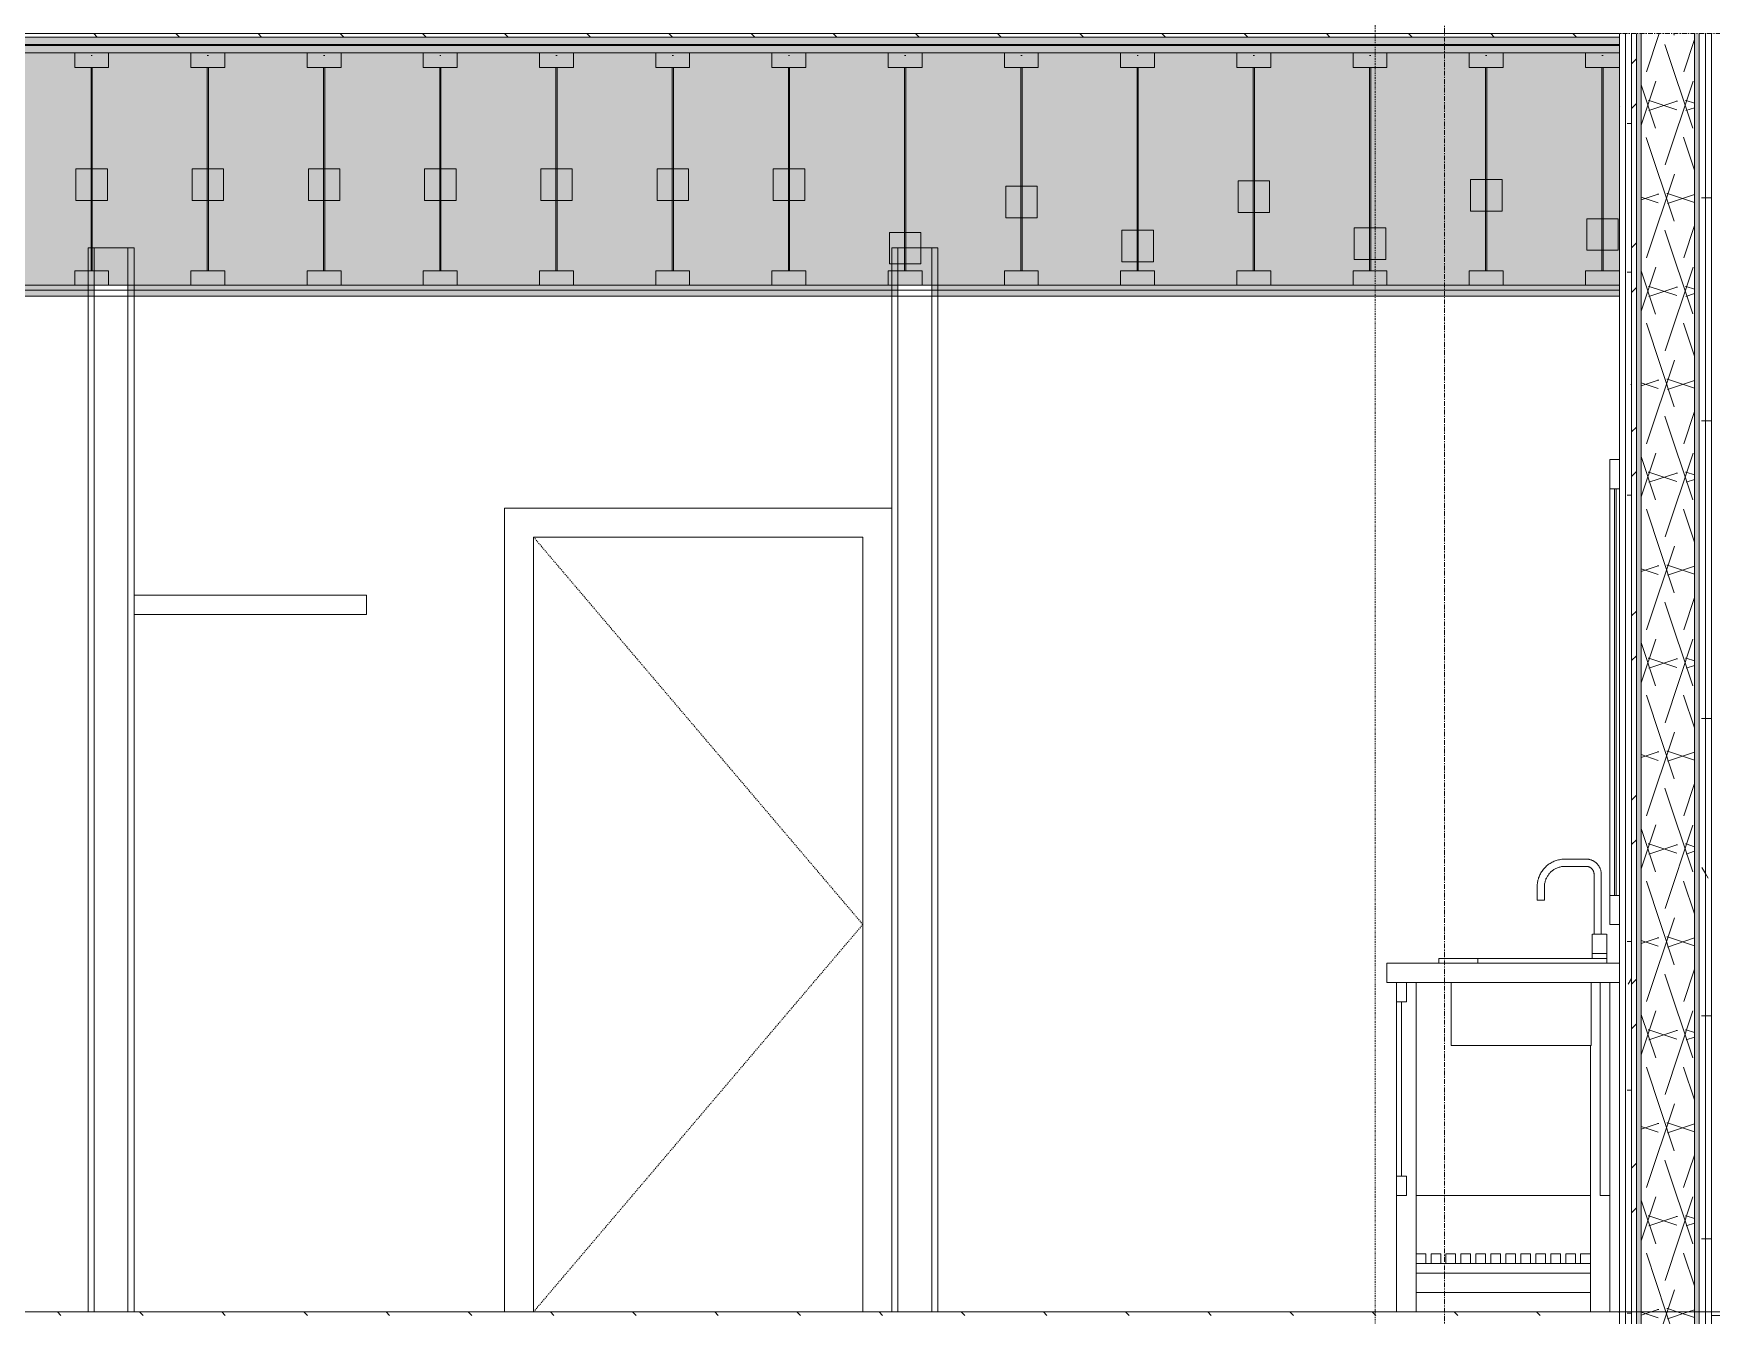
# Model space of a CAD drawing. Header units: inches. Extents: x 9661 to 16490, y -393 to 647.
# Drawn here: x 13314.7 to 13487.9, y 135.6 to 268 of the extents above; entities that cross this region are included whole.
import ezdxf

# ---------------------------------------------------------------- set-up
doc = ezdxf.new("R2010")
doc.units = ezdxf.units.IN
doc.header["$MEASUREMENT"] = 0
for name, pattern in [('Dash 1_16_', [0.125, 0.0625, -0.0625]), ('Dash Dot 3_16_', [0.3125, 0.1875, -0.0625, 0, -0.0625]), ('Grid Line 1_2_', [0.875, 0.5, -0.125, 0.125, -0.125])]:
    doc.linetypes.add(name, pattern=pattern)
for name, color, linetype, lineweight in [('0-3', 55, 'Continuous', 9), ('0-4', 90, 'Continuous', 5), ('0-5', 213, 'Continuous', 70), ('A-ANNO-SYMB-1', 150, 'Dash Dot 3_16_', 9), ('A-DOOR-2', 253, 'Dash 1_16_', 9), ('A-DOOR-FRAM-1', 253, 'Continuous', 9), ('A-FLOR-2', 8, 'Continuous', 5), ('A-FLOR-3', 7, 'Continuous', 9), ('A-FLOR-5', 251, 'Continuous', 5), ('A-FLOR-9', 192, 'Continuous', 9), ('A-FLOR-LEVL-1', 51, 'Grid Line 1_2_', 9), ('A-FLOR-MCUT-1', 7, 'Continuous', 9), ('A-FLOR-MCUT-2', 51, 'Continuous', 9), ('A-FLOR-PATT-1', 45, 'Continuous', 9), ('A-WALL-2', 253, 'Continuous', 9), ('A-WALL-3', 53, 'Continuous', 13), ('A-WALL-6', 7, 'Continuous', 9), ('A-WALL-PATT-2', 45, 'Continuous', 9), ('I-WALL-3', 7, 'Continuous', 9), ('I-WALL-4', 8, 'Continuous', 5), ('P-SANR-FIXT-2', 9, 'Continuous', 9), ('Q-CASE-1', 9, 'Continuous', 9), ('Q-CASE-2', 253, 'Continuous', 9), ('S-BEAM-2', 7, 'Continuous', 9), ('S-BEAM-3', 55, 'Continuous', 9), ('S-GRID-1', 1, 'Grid Line 1_2_', 9)]:
    doc.layers.add(name, color=color, linetype=linetype, lineweight=lineweight)
pattern_1 = [(0, (3257.106, 59.024), (30.72, 7.68), [1.267, -21.773, 1.267, -21.773, -122.88]), (0, (3257.106, 59.024), (30.72, 7.68), [-46.08, 1.267, -44.813, 1.267, -21.773, -53.76]), (0, (3257.106, 59.024), (30.72, 7.68), [-115.2, 1.267, -14.093, 1.267, -37.133]), (120, (3268.626, 62.864), (-22.011075, 22.7643), [1.267, -21.773, 1.267, -21.773, -122.88]), (120, (3268.626, 62.864), (-22.011075, 22.7643), [-46.08, 1.267, -44.813, 1.267, -21.773, -53.76]), (120, (3268.626, 62.864), (-22.011075, 22.7643), [-115.2, 1.267, -14.093, 1.267, -37.133]), (240, (3272.466, 78.224), (-8.708925, -30.4443), [1.267, -21.773, 1.267, -21.773, -122.88]), (240, (3272.466, 78.224), (-8.708925, -30.4443), [-46.08, 1.267, -44.813, 1.267, -21.773, -53.76]), (240, (3272.466, 78.224), (-8.708925, -30.4443), [-115.2, 1.267, -14.093, 1.267, -37.133])]
pattern_2 = [(161.57, (3257.586, 59.504), (-3.8399538, -1.54e-05), [0, -27.322, 3.034, 0]), (18.43, (3256.626, 59.504), (-3.8399538, 1.54e-05), [0, -27.322, 3.034, 0]), (108.43, (3257.586, 59.504), (1.919622, -9.6005246), [9.106, -21.25]), (71.57, (3256.626, 59.504), (1.919622, 9.6005246), [9.106, -21.25])]
pattern_3 = [(45, (3257.106, 59.024), (-9.50352, 9.50352), []), (45, (3257.106, 73.424), (-9.50352, 9.50352), [])]
pattern_4 = [(135, (14217.158, 59.024), (-4.24264, -4.24264), [])]

# ---------------------------------------------------------------- blocks, each defined once
blk = doc.blocks.new('OD_CW_Closet - OD_CW_Closet-V141-BUILDING SECTION - NORTH_SOUTH - LOOKING WEST')
at = {"layer": 'Q-CASE-2'}
for p, q in [((2389, 210), (2365, 210)), ((2365, 210), (2365, 208)), ((2389, 208), (2389, 210)), ((2365, 208), (2389, 208))]:
    blk.add_line(p, q, dxfattribs=at)
blk = doc.blocks.new('SWING - SINGLE - FLUSH - SWING - FLUSH - 2-10 x 6-8 - PRIVACY-V142-BUILDING SECTION - NORTH_SOUTH - LOOKING WEST')
at = {"layer": 'A-DOOR-2'}
for p in [(2406.25, 216), (2406.25, 136)]:
    blk.add_line(p, (2440.25, 176), dxfattribs=at)
at = {"layer": 'A-DOOR-FRAM-1'}
for p, q in [((2403.25, 219), (2403.25, 136)), ((2443.25, 219), (2403.25, 219)), ((2406.25, 136), (2406.25, 216)), ((2406.25, 216), (2440.25, 216)), ((2440.25, 216), (2440.25, 136))]:
    blk.add_line(p, q, dxfattribs=at)
blk = doc.blocks.new('Bath Vanity - Bath Vanity 60_-V143-BUILDING SECTION - NORTH_SOUTH - LOOKING WEST')
at = {"layer": 'Q-CASE-1'}
for p, q in [((2497.37, 170), (2497.37, 142)), ((2515.37, 163.5), (2515.37, 142)), ((2495.37, 148), (2495.37, 136)), ((2515.37, 148), (2497.37, 148)), ((2517.37, 148), (2517.37, 136)), ((2497.37, 140), (2497.37, 141)), ((2497.37, 141), (2497.37, 136)), ((2498.37, 141), (2498.92, 141)), ((2499.92, 141), (2500.46, 141)), ((2501.46, 141), (2502.01, 141)), ((2503.01, 141), (2503.56, 141)), ((2504.56, 141), (2505.06, 141)), ((2506.1, 141), (2506.65, 141)), ((2507.65, 141), (2508.19, 141)), ((2509.19, 141), (2509.74, 141)), ((2510.74, 141), (2511.28, 141)), ((2512.28, 141), (2512.83, 141)), ((2513.83, 141), (2514.37, 141)), ((2515.37, 141), (2515.37, 140)), ((2515.37, 141), (2515.37, 136)), ((2497.37, 140), (2515.37, 140)), ((2497.37, 138), (2515.37, 138))]:
    blk.add_line(p, q, dxfattribs=at)
at = {"layer": 'Q-CASE-2'}
for p, q in [((2518.37, 172), (2494.37, 172)), ((2494.37, 172), (2494.37, 170)), ((2518.37, 170), (2518.37, 172)), ((2494.37, 170), (2518.37, 170)), ((2496.37, 170), (2495.37, 170)), ((2495.37, 170), (2495.37, 168)), ((2496.37, 168), (2496.37, 170)), ((2517.37, 170), (2516.37, 170)), ((2516.37, 170), (2516.37, 148)), ((2517.37, 148), (2517.37, 170)), ((2495.87, 168), (2495.37, 168)), ((2495.37, 168), (2495.37, 150)), ((2495.37, 168), (2496.37, 168)), ((2495.87, 150), (2495.87, 168)), ((2495.37, 150), (2495.87, 150)), ((2496.37, 150), (2495.37, 150)), ((2495.37, 150), (2495.37, 148)), ((2496.37, 148), (2496.37, 150)), ((2495.37, 148), (2496.37, 148)), ((2516.37, 148), (2517.37, 148)), ((2498.37, 142), (2497.37, 142)), ((2497.37, 142), (2497.37, 141)), ((2497.37, 141), (2498.37, 141)), ((2498.37, 141), (2498.37, 142)), ((2499.92, 142), (2498.92, 142)), ((2498.92, 142), (2498.92, 141)), ((2498.92, 141), (2499.92, 141)), ((2499.92, 141), (2499.92, 142)), ((2501.46, 142), (2500.46, 142)), ((2500.46, 142), (2500.46, 141)), ((2500.46, 141), (2501.46, 141)), ((2501.46, 141), (2501.46, 142)), ((2503.01, 142), (2502.01, 142)), ((2502.01, 142), (2502.01, 141)), ((2502.01, 141), (2503.01, 141)), ((2503.01, 141), (2503.01, 142)), ((2504.56, 142), (2503.56, 142)), ((2503.56, 142), (2503.56, 141)), ((2503.56, 141), (2504.56, 141)), ((2504.56, 141), (2504.56, 142)), ((2506.1, 142), (2505.1, 142)), ((2505.1, 142), (2505.1, 141)), ((2505.1, 141), (2506.1, 141)), ((2506.1, 141), (2506.1, 142)), ((2507.65, 142), (2506.65, 142)), ((2506.65, 142), (2506.65, 141)), ((2506.65, 141), (2507.65, 141)), ((2507.65, 141), (2507.65, 142)), ((2509.19, 142), (2508.19, 142)), ((2508.19, 142), (2508.19, 141)), ((2508.19, 141), (2509.19, 141)), ((2509.19, 141), (2509.19, 142)), ((2510.74, 142), (2509.74, 142)), ((2509.74, 142), (2509.74, 141)), ((2509.74, 141), (2510.74, 141)), ((2510.74, 141), (2510.74, 142)), ((2512.28, 142), (2511.28, 142)), ((2511.28, 142), (2511.28, 141)), ((2511.28, 141), (2512.28, 141)), ((2512.28, 141), (2512.28, 142)), ((2513.83, 142), (2512.83, 142)), ((2512.83, 142), (2512.83, 141)), ((2512.83, 141), (2513.83, 141)), ((2513.83, 141), (2513.83, 142)), ((2515.37, 142), (2514.37, 142)), ((2514.37, 142), (2514.37, 141)), ((2514.37, 141), (2515.37, 141)), ((2515.37, 141), (2515.37, 142))]:
    blk.add_line(p, q, dxfattribs=at)
blk = doc.blocks.new('BATHROOM MIRROR - BATHROOM MIRROR  60_-V144-BUILDING SECTION - NORTH_SOUTH - LOOKING WEST')
at = {"layer": 'Q-CASE-1'}
blk.add_line((2517.37, 179), (2517.37, 221), dxfattribs=at)
at = {"layer": 'Q-CASE-2'}
for p, q in [((2517.37, 224), (2517.37, 221)), ((2518.37, 224), (2517.37, 224)), ((2518.37, 221), (2518.37, 224)), ((2517.37, 221), (2518.37, 221)), ((2517.85, 221), (2517.85, 179)), ((2518.04, 221), (2517.85, 221)), ((2518.04, 179), (2518.04, 221)), ((2518.04, 221), (2518.04, 179)), ((2518.37, 221), (2518.04, 221)), ((2518.37, 179), (2518.37, 221)), ((2517.37, 179), (2517.37, 176)), ((2518.37, 179), (2517.37, 179)), ((2517.85, 179), (2518.04, 179)), ((2518.04, 179), (2518.37, 179)), ((2518.37, 176), (2518.37, 179)), ((2517.37, 176), (2518.37, 176))]:
    blk.add_line(p, q, dxfattribs=at)
blk = doc.blocks.new('CTR - 1st Phase - Unit Layouts_rvt-2-BUILDING SECTION - NORTH_SOUTH - LOOKING WEST')
at = {"layer": 'A-WALL-2'}
for p, q in [((2360.25, 245.87), (2360.25, 136)), ((2365, 245.87), (2360.25, 245.87)), ((2365, 136), (2365, 245.87)), ((2448, 245.87), (2443.25, 245.87)), ((2443.25, 245.87), (2443.25, 136)), ((2448, 136), (2448, 245.87)), ((2360.25, 136), (2365, 136)), ((2443.25, 136), (2448, 136))]:
    blk.add_line(p, q, dxfattribs=at)
at = {"layer": 'A-WALL-3'}
for p, q in [((2360.87, 245.87), (2360.87, 136)), ((2364.37, 245.87), (2364.37, 136)), ((2443.87, 245.87), (2443.87, 136)), ((2447.37, 245.87), (2447.37, 136))]:
    blk.add_line(p, q, dxfattribs=at)
at = {"layer": 'P-SANR-FIXT-2'}
for p, q in [((2514.94, 182.75), (2512.75, 182.75)), ((2512.75, 182), (2514.94, 182)), ((2515.75, 181.19), (2515.75, 175)), ((2516.5, 175), (2516.5, 181.19)), ((2509.87, 179.87), (2509.87, 178.5)), ((2510.62, 178.5), (2509.87, 178.5)), ((2510.62, 178.5), (2510.62, 179.87)), ((2515.56, 175), (2515.56, 172.99)), ((2515.56, 175), (2515.56, 172.99)), ((2515.58, 175), (2515.58, 175)), ((2515.58, 175), (2516.31, 175)), ((2516.31, 175), (2517.04, 175)), ((2517.04, 175), (2517.04, 175)), ((2517.06, 172.99), (2517.06, 175)), ((2517.06, 172.99), (2517.06, 175)), ((2499.74, 172.5), (2503.74, 172.5)), ((2499.74, 172), (2499.74, 172.5)), ((2503.74, 172.5), (2514.56, 172.5)), ((2503.74, 172), (2503.74, 172.5)), ((2514.56, 172.5), (2517.06, 172.5)), ((2515.56, 172.99), (2515.56, 172.5)), ((2515.56, 172.99), (2517.06, 172.99)), ((2517.06, 172.5), (2517.06, 172.99)), ((2517.06, 172), (2517.06, 172.5)), ((2500.99, 170), (2500.99, 163.5)), ((2515.44, 163.5), (2515.44, 170)), ((2503.74, 163.5), (2500.99, 163.5)), ((2512.69, 163.5), (2503.74, 163.5)), ((2512.69, 163.5), (2515.44, 163.5))]:
    blk.add_line(p, q, dxfattribs=at)
at = {"layer": 'P-SANR-FIXT-2', "flags": 128}
for points in [[(2512.75, 182.75), (2512.63, 182.75), (2512.52, 182.74), (2512.41, 182.73), (2512.29, 182.71), (2512.18, 182.69), (2512.07, 182.67), (2511.96, 182.64), (2511.85, 182.6), (2511.74, 182.57), (2511.63, 182.52), (2511.53, 182.48), (2511.42, 182.43), (2511.32, 182.37), (2511.22, 182.31), (2511.13, 182.25), (2511.03, 182.18), (2510.94, 182.11), (2510.85, 182.04), (2510.77, 181.96), (2510.69, 181.88), (2510.61, 181.79), (2510.53, 181.71), (2510.46, 181.62), (2510.39, 181.52), (2510.33, 181.43), (2510.27, 181.33), (2510.21, 181.23), (2510.16, 181.13), (2510.11, 181.02), (2510.07, 180.92), (2510.03, 180.81), (2510, 180.7), (2509.96, 180.59), (2509.94, 180.48), (2509.92, 180.36), (2509.9, 180.25), (2509.89, 180.14), (2509.88, 180.02), (2509.87, 179.91), (2509.87, 179.87)], [(2510.62, 179.87), (2510.63, 179.96), (2510.63, 180.04), (2510.64, 180.13), (2510.65, 180.21), (2510.67, 180.3), (2510.69, 180.38), (2510.71, 180.46), (2510.73, 180.54), (2510.76, 180.62), (2510.79, 180.7), (2510.83, 180.78), (2510.86, 180.86), (2510.91, 180.93), (2510.95, 181), (2511, 181.07), (2511.05, 181.14), (2511.1, 181.21), (2511.15, 181.28), (2511.21, 181.34), (2511.27, 181.4), (2511.33, 181.46), (2511.4, 181.51), (2511.46, 181.57), (2511.53, 181.62), (2511.6, 181.66), (2511.67, 181.71), (2511.75, 181.75), (2511.82, 181.79), (2511.9, 181.82), (2511.98, 181.86), (2512.06, 181.88), (2512.14, 181.91), (2512.22, 181.93), (2512.31, 181.95), (2512.39, 181.97), (2512.47, 181.98), (2512.56, 181.99), (2512.64, 182), (2512.73, 182), (2512.75, 182)], [(2516.5, 181.19), (2516.5, 181.25), (2516.49, 181.31), (2516.49, 181.37), (2516.48, 181.44), (2516.47, 181.5), (2516.46, 181.56), (2516.44, 181.62), (2516.42, 181.68), (2516.4, 181.74), (2516.38, 181.8), (2516.35, 181.85), (2516.32, 181.91), (2516.29, 181.96), (2516.26, 182.02), (2516.23, 182.07), (2516.19, 182.12), (2516.15, 182.17), (2516.11, 182.22), (2516.07, 182.26), (2516.03, 182.31), (2515.98, 182.35), (2515.93, 182.39), (2515.88, 182.43), (2515.83, 182.47), (2515.78, 182.5), (2515.73, 182.54), (2515.67, 182.57), (2515.62, 182.59), (2515.56, 182.62), (2515.5, 182.64), (2515.44, 182.67), (2515.39, 182.68), (2515.33, 182.7), (2515.26, 182.72), (2515.2, 182.73), (2515.14, 182.74), (2515.08, 182.74), (2515.02, 182.75), (2514.95, 182.75), (2514.94, 182.75)], [(2514.94, 182), (2514.97, 182), (2515, 182), (2515.03, 181.99), (2515.07, 181.99), (2515.1, 181.98), (2515.13, 181.98), (2515.16, 181.97), (2515.19, 181.96), (2515.22, 181.95), (2515.25, 181.94), (2515.28, 181.92), (2515.31, 181.91), (2515.34, 181.89), (2515.37, 181.88), (2515.4, 181.86), (2515.42, 181.84), (2515.45, 181.82), (2515.47, 181.8), (2515.5, 181.78), (2515.52, 181.75), (2515.54, 181.73), (2515.56, 181.71), (2515.58, 181.68), (2515.6, 181.65), (2515.62, 181.63), (2515.64, 181.6), (2515.65, 181.57), (2515.67, 181.54), (2515.68, 181.51), (2515.69, 181.48), (2515.71, 181.45), (2515.72, 181.42), (2515.72, 181.39), (2515.73, 181.36), (2515.74, 181.33), (2515.74, 181.29), (2515.75, 181.26), (2515.75, 181.23), (2515.75, 181.2), (2515.75, 181.19)]]:
    blk.add_lwpolyline(points, dxfattribs=at)
at = {"layer": '0-5'}
for name in ['BATHROOM MIRROR - BATHROOM MIRROR  60_-V144-BUILDING SECTION - NORTH_SOUTH - LOOKING WEST', 'SWING - SINGLE - FLUSH - SWING - FLUSH - 2-10 x 6-8 - PRIVACY-V142-BUILDING SECTION - NORTH_SOUTH - LOOKING WEST', 'OD_CW_Closet - OD_CW_Closet-V141-BUILDING SECTION - NORTH_SOUTH - LOOKING WEST', 'Bath Vanity - Bath Vanity 60_-V143-BUILDING SECTION - NORTH_SOUTH - LOOKING WEST']:
    blk.add_blockref(name, (0, 0), dxfattribs=at)
blk = doc.blocks.new('CTR - 1st Phase -Stairs _ Elevators_rvt-2-BUILDING SECTION - NORTH_SOUTH - LOOKING WEST')
at = {"layer": 'A-WALL-PATT-2'}
h = blk.add_hatch(dxfattribs=at)
h.set_pattern_fill('FP_41', color=256, style=0, pattern_type=2)
h.set_pattern_definition(pattern_1)
h.paths.add_polyline_path([(2519, 136), (2519, 268), (2518.37, 268), (2518.37, 136)], flags=0)
h = blk.add_hatch(dxfattribs=at)
h.set_pattern_fill('FP_41', color=256, style=0, pattern_type=2)
h.set_pattern_definition(pattern_1)
h.paths.add_polyline_path([(2519, 136), (2519.62, 136.01), (2519.62, 268), (2519, 268), (2519, 136)], flags=0)
h = blk.add_hatch(dxfattribs=at)
h.set_pattern_fill('FP_61', color=256, style=0, pattern_type=2)
h.set_pattern_definition(pattern_3)
h.paths.add_polyline_path([(2519.62, 136), (2520.12, 136.01), (2520.12, 268), (2519.62, 268), (2519.62, 136.01)], flags=0)
h = blk.add_hatch(dxfattribs=at)
h.set_pattern_fill('FP_37', color=256, style=0, pattern_type=2)
h.set_pattern_definition(pattern_2)
h.paths.add_polyline_path([(2520.62, 136), (2526.12, 136), (2526.12, 268), (2520.62, 268), (2520.62, 136.01)], flags=0)
h = blk.add_hatch(dxfattribs=at)
h.set_pattern_fill('FP_41', color=256, style=0, pattern_type=2)
h.set_pattern_definition(pattern_1)
h.paths.add_polyline_path([(2527.25, 136), (2527.25, 268), (2526.62, 268), (2526.62, 136)], flags=0)
h = blk.add_hatch(dxfattribs=at)
h.set_pattern_fill('FP_41', color=256, style=0, pattern_type=2)
h.set_pattern_definition(pattern_1)
h.paths.add_polyline_path([(2527.87, 136), (2527.87, 268), (2527.25, 268), (2527.25, 136)], flags=0)
h = blk.add_hatch(dxfattribs=at)
h.set_pattern_fill('FP_41', color=256, style=0, pattern_type=2)
h.set_pattern_definition(pattern_1)
h.paths.add_polyline_path([(2518.51, 0.37), (2519, 0.37), (2519, 136), (2518.37, 136), (2518.37, 0.37)], flags=0)
h = blk.add_hatch(dxfattribs=at)
h.set_pattern_fill('FP_41', color=256, style=0, pattern_type=2)
h.set_pattern_definition(pattern_1)
h.paths.add_polyline_path([(2519.62, 0.37), (2519.62, 136), (2519, 136), (2519, 0.37)], flags=0)
h = blk.add_hatch(dxfattribs=at)
h.set_pattern_fill('FP_61', color=256, style=0, pattern_type=2)
h.set_pattern_definition(pattern_3)
h.paths.add_polyline_path([(2520.12, 0.37), (2520.12, 136), (2519.62, 136), (2519.62, 0.37)], flags=0)
h = blk.add_hatch(dxfattribs=at)
h.set_pattern_fill('FP_37', color=256, style=0, pattern_type=2)
h.set_pattern_definition(pattern_2)
h.paths.add_polyline_path([(2520.62, -3), (2526.12, -3), (2526.12, 136), (2520.62, 136), (2520.62, -2.89)], flags=0)
h = blk.add_hatch(dxfattribs=at)
h.set_pattern_fill('FP_41', color=256, style=0, pattern_type=2)
h.set_pattern_definition(pattern_1)
h.paths.add_polyline_path([(2527.25, 0), (2527.25, 136), (2526.62, 136), (2526.62, 0)], flags=0)
h = blk.add_hatch(dxfattribs=at)
h.set_pattern_fill('FP_41', color=256, style=0, pattern_type=2)
h.set_pattern_definition(pattern_1)
h.paths.add_polyline_path([(2527.87, 0), (2527.87, 136), (2527.25, 136), (2527.25, 0)], flags=0)
at = {"layer": 'I-WALL-4'}
for points in [[(2520.62, 136), (2520.62, 268), (2520.12, 268), (2520.12, 136)], [(2526.62, 136), (2526.62, 268), (2526.12, 268), (2526.12, 136)], [(2520.62, 0.37), (2520.62, 136), (2520.12, 136), (2520.12, 0.37)], [(2526.62, 0), (2526.62, 136), (2526.12, 136), (2526.12, 0)]]:
    blk.add_hatch(color=256, dxfattribs=at).paths.add_polyline_path(points, flags=0)
at = {"layer": 'A-FLOR-3'}
for p, q in [((2632.75, 136), (2527.87, 136)), ((2527.87, 136), (2527.87, 128.5))]:
    blk.add_line(p, q, dxfattribs=at)
at = {"layer": 'A-FLOR-MCUT-1'}
blk.add_line((2632.75, 135.62), (2527.87, 135.62), dxfattribs=at)
at = {"layer": 'A-WALL-6'}
for p, q in [((2519, 136), (2519, 268)), ((2519.62, 136), (2519.62, 268)), ((2520.12, 136), (2520.12, 268)), ((2520.62, 136), (2520.62, 268)), ((2526.12, 136), (2526.12, 268)), ((2526.62, 136), (2526.62, 268)), ((2527.25, 136), (2527.25, 268)), ((2519, -3), (2519, 136)), ((2519.62, -3), (2519.62, 136)), ((2520.12, -3), (2520.12, 136)), ((2520.62, -3), (2520.62, 136)), ((2526.12, -3), (2526.12, 136)), ((2526.62, -3), (2526.62, 136)), ((2527.25, -3), (2527.25, 136))]:
    blk.add_line(p, q, dxfattribs=at)
at = {"layer": 'I-WALL-3'}
for p, q in [((2518.37, 268), (2518.37, 136)), ((2527.87, 136), (2527.87, 268)), ((2518.37, 136), (2518.37, -3)), ((2527.87, 136), (2518.37, 136)), ((2518.37, 136), (2527.87, 136)), ((2527.87, -3), (2527.87, 136))]:
    blk.add_line(p, q, dxfattribs=at)
blk = doc.blocks.new('TRUSS - 24_-2437262-BUILDING SECTION - NORTH_SOUTH - LOOKING WEST')
at = {"layer": 'S-BEAM-2'}
for p, q in [((2154.87, 266), (2154.87, 264.5)), ((2158.37, 266), (2154.87, 266)), ((2158.37, 264.5), (2158.37, 266)), ((2154.87, 264.5), (2158.37, 264.5)), ((2158.25, 254.02), (2155, 254.02)), ((2155, 254.02), (2155, 250.77)), ((2158.25, 250.77), (2158.25, 254.02)), ((2155, 250.77), (2158.25, 250.77)), ((2154.87, 243.5), (2154.87, 242)), ((2158.37, 243.5), (2154.87, 243.5)), ((2158.37, 242), (2158.37, 243.5)), ((2154.87, 242), (2158.37, 242))]:
    blk.add_line(p, q, dxfattribs=at)
at = {"layer": 'S-BEAM-3'}
for p, q in [((2156.69, 265.75), (2156.56, 265.75)), ((2156.56, 264.5), (2156.56, 243.5)), ((2156.69, 243.5), (2156.69, 264.5))]:
    blk.add_line(p, q, dxfattribs=at)
blk = doc.blocks.new('TRUSS - 24_-2437304-BUILDING SECTION - NORTH_SOUTH - LOOKING WEST')
at = {"layer": 'S-BEAM-2'}
for p, q in [((2442.87, 266), (2442.87, 264.5)), ((2446.37, 266), (2442.87, 266)), ((2446.37, 264.5), (2446.37, 266)), ((2442.87, 264.5), (2446.37, 264.5)), ((2446.25, 247.47), (2443, 247.47)), ((2443, 247.47), (2443, 244.22)), ((2446.25, 244.22), (2446.25, 247.47)), ((2442.87, 243.5), (2442.87, 242)), ((2446.37, 243.5), (2442.87, 243.5)), ((2443, 244.22), (2446.25, 244.22)), ((2446.37, 242), (2446.37, 243.5)), ((2442.87, 242), (2446.37, 242))]:
    blk.add_line(p, q, dxfattribs=at)
at = {"layer": 'S-BEAM-3'}
for p, q in [((2444.69, 265.75), (2444.56, 265.75)), ((2444.56, 264.5), (2444.56, 243.5)), ((2444.69, 243.5), (2444.69, 264.5))]:
    blk.add_line(p, q, dxfattribs=at)
blk = doc.blocks.new('TRUSS - 24_-2437346-BUILDING SECTION - NORTH_SOUTH - LOOKING WEST')
at = {"layer": 'S-BEAM-2'}
for p, q in [((2454.87, 266), (2454.87, 264.5)), ((2458.37, 266), (2454.87, 266)), ((2458.37, 264.5), (2458.37, 266)), ((2454.87, 264.5), (2458.37, 264.5)), ((2458.25, 252.23), (2455, 252.23)), ((2455, 252.23), (2455, 248.98)), ((2458.25, 248.98), (2458.25, 252.23)), ((2455, 248.98), (2458.25, 248.98)), ((2454.87, 243.5), (2454.87, 242)), ((2458.37, 243.5), (2454.87, 243.5)), ((2458.37, 242), (2458.37, 243.5)), ((2454.87, 242), (2458.37, 242))]:
    blk.add_line(p, q, dxfattribs=at)
at = {"layer": 'S-BEAM-3'}
for p, q in [((2456.69, 265.75), (2456.56, 265.75)), ((2456.56, 264.5), (2456.56, 243.5)), ((2456.69, 243.5), (2456.69, 264.5))]:
    blk.add_line(p, q, dxfattribs=at)
blk = doc.blocks.new('TRUSS - 24_-2437388-BUILDING SECTION - NORTH_SOUTH - LOOKING WEST')
at = {"layer": 'S-BEAM-2'}
for p, q in [((2466.87, 266), (2466.87, 264.5)), ((2470.37, 266), (2466.87, 266)), ((2470.37, 264.5), (2470.37, 266)), ((2466.87, 264.5), (2470.37, 264.5)), ((2470.25, 247.69), (2467, 247.69)), ((2467, 247.69), (2467, 244.43)), ((2470.25, 244.43), (2470.25, 247.69)), ((2467, 244.43), (2470.25, 244.43)), ((2466.87, 243.5), (2466.87, 242)), ((2470.37, 243.5), (2466.87, 243.5)), ((2470.37, 242), (2470.37, 243.5)), ((2466.87, 242), (2470.37, 242))]:
    blk.add_line(p, q, dxfattribs=at)
at = {"layer": 'S-BEAM-3'}
for p, q in [((2468.69, 265.75), (2468.56, 265.75)), ((2468.56, 264.5), (2468.56, 243.5)), ((2468.69, 243.5), (2468.69, 264.5))]:
    blk.add_line(p, q, dxfattribs=at)
blk = doc.blocks.new('TRUSS - 24_-2437428-BUILDING SECTION - NORTH_SOUTH - LOOKING WEST')
at = {"layer": 'S-BEAM-2'}
for p, q in [((2478.87, 266), (2478.87, 264.5)), ((2482.37, 266), (2478.87, 266)), ((2482.37, 264.5), (2482.37, 266)), ((2478.87, 264.5), (2482.37, 264.5)), ((2482.25, 252.79), (2479, 252.79)), ((2479, 252.79), (2479, 249.53)), ((2482.25, 249.53), (2482.25, 252.79)), ((2479, 249.53), (2482.25, 249.53)), ((2478.87, 243.5), (2478.87, 242)), ((2482.37, 243.5), (2478.87, 243.5)), ((2482.37, 242), (2482.37, 243.5)), ((2478.87, 242), (2482.37, 242))]:
    blk.add_line(p, q, dxfattribs=at)
at = {"layer": 'S-BEAM-3'}
for p, q in [((2480.69, 265.75), (2480.56, 265.75)), ((2480.56, 264.5), (2480.56, 243.5)), ((2480.69, 243.5), (2480.69, 264.5))]:
    blk.add_line(p, q, dxfattribs=at)
blk = doc.blocks.new('TRUSS - 24_-2437468-BUILDING SECTION - NORTH_SOUTH - LOOKING WEST')
at = {"layer": 'S-BEAM-2'}
for p, q in [((2490.87, 266), (2490.87, 264.5)), ((2494.37, 266), (2490.87, 266)), ((2494.37, 264.5), (2494.37, 266)), ((2490.87, 264.5), (2494.37, 264.5)), ((2494.25, 247.93), (2491, 247.93)), ((2491, 247.93), (2491, 244.68)), ((2494.25, 244.68), (2494.25, 247.93)), ((2491, 244.68), (2494.25, 244.68)), ((2490.87, 243.5), (2490.87, 242)), ((2494.37, 243.5), (2490.87, 243.5)), ((2494.37, 242), (2494.37, 243.5)), ((2490.87, 242), (2494.37, 242))]:
    blk.add_line(p, q, dxfattribs=at)
at = {"layer": 'S-BEAM-3'}
for p, q in [((2492.69, 265.75), (2492.56, 265.75)), ((2492.56, 264.5), (2492.56, 243.5)), ((2492.69, 243.5), (2492.69, 264.5))]:
    blk.add_line(p, q, dxfattribs=at)
blk = doc.blocks.new('TRUSS - 24_-2437506-BUILDING SECTION - NORTH_SOUTH - LOOKING WEST')
at = {"layer": 'S-BEAM-2'}
for p, q in [((2502.87, 266), (2502.87, 264.5)), ((2506.37, 266), (2502.87, 266)), ((2506.37, 264.5), (2506.37, 266)), ((2502.87, 264.5), (2506.37, 264.5)), ((2506.25, 252.92), (2503, 252.92)), ((2503, 252.92), (2503, 249.67)), ((2506.25, 249.67), (2506.25, 252.92)), ((2503, 249.67), (2506.25, 249.67)), ((2502.87, 243.5), (2502.87, 242)), ((2506.37, 243.5), (2502.87, 243.5)), ((2506.37, 242), (2506.37, 243.5)), ((2502.87, 242), (2506.37, 242))]:
    blk.add_line(p, q, dxfattribs=at)
at = {"layer": 'S-BEAM-3'}
for p, q in [((2504.69, 265.75), (2504.56, 265.75)), ((2504.56, 264.5), (2504.56, 243.5)), ((2504.69, 243.5), (2504.69, 264.5))]:
    blk.add_line(p, q, dxfattribs=at)
blk = doc.blocks.new('TRUSS - 24_-V169-BUILDING SECTION - NORTH_SOUTH - LOOKING WEST')
at = {"layer": 'S-BEAM-2'}
for p, q in [((2514.87, 266), (2514.87, 264.5)), ((2518.37, 266), (2514.87, 266)), ((2518.37, 264.5), (2518.37, 266)), ((2514.87, 264.5), (2518.37, 264.5)), ((2518.25, 248.87), (2515, 248.87)), ((2515, 248.87), (2515, 245.62)), ((2518.25, 245.62), (2518.25, 248.87)), ((2515, 245.62), (2518.25, 245.62)), ((2514.87, 243.5), (2514.87, 242)), ((2518.37, 243.5), (2514.87, 243.5)), ((2518.37, 242), (2518.37, 243.5)), ((2514.87, 242), (2518.37, 242))]:
    blk.add_line(p, q, dxfattribs=at)
at = {"layer": 'S-BEAM-3'}
for p, q in [((2516.69, 265.75), (2516.56, 265.75)), ((2516.56, 264.5), (2516.56, 243.5)), ((2516.69, 243.5), (2516.69, 264.5))]:
    blk.add_line(p, q, dxfattribs=at)
blk = doc.blocks.new('CTR - 1st Phase - Structure_rvt-2-BUILDING SECTION - NORTH_SOUTH - LOOKING WEST')
at = {"layer": '0-3'}
for name, p in [('TRUSS - 24_-2437262-BUILDING SECTION - NORTH_SOUTH - LOOKING WEST', (204, 0)), ('TRUSS - 24_-2437262-BUILDING SECTION - NORTH_SOUTH - LOOKING WEST', (216, 0)), ('TRUSS - 24_-2437262-BUILDING SECTION - NORTH_SOUTH - LOOKING WEST', (228, 0)), ('TRUSS - 24_-2437262-BUILDING SECTION - NORTH_SOUTH - LOOKING WEST', (240, 0)), ('TRUSS - 24_-2437262-BUILDING SECTION - NORTH_SOUTH - LOOKING WEST', (252, 0)), ('TRUSS - 24_-2437262-BUILDING SECTION - NORTH_SOUTH - LOOKING WEST', (264, 0)), ('TRUSS - 24_-2437262-BUILDING SECTION - NORTH_SOUTH - LOOKING WEST', (276, 0)), ('TRUSS - 24_-2437304-BUILDING SECTION - NORTH_SOUTH - LOOKING WEST', (0, 0)), ('TRUSS - 24_-2437346-BUILDING SECTION - NORTH_SOUTH - LOOKING WEST', (0, 0)), ('TRUSS - 24_-2437388-BUILDING SECTION - NORTH_SOUTH - LOOKING WEST', (0, 0)), ('TRUSS - 24_-2437428-BUILDING SECTION - NORTH_SOUTH - LOOKING WEST', (0, 0)), ('TRUSS - 24_-2437468-BUILDING SECTION - NORTH_SOUTH - LOOKING WEST', (0, 0)), ('TRUSS - 24_-2437506-BUILDING SECTION - NORTH_SOUTH - LOOKING WEST', (0, 0)), ('TRUSS - 24_-V169-BUILDING SECTION - NORTH_SOUTH - LOOKING WEST', (0, 0))]:
    blk.add_blockref(name, p, dxfattribs=at)

msp = doc.modelspace()

# ---------------------------------------------------------------- hatches: boundary and pattern name
at = {"layer": 'A-FLOR-2'}
h = msp.add_hatch(color=256, dxfattribs=at)
h.paths.add_polyline_path([(14814.1725, 266.75), (14818.0255, 266.75), (14818.0255, 266.875), (13601.8005, 266.875), (13601.8005, 266.75), (14811.9005, 266.75)], flags=0)
h.paths.add_polyline_path([(13036.2255, 266.75), (13478.4255, 266.75), (13478.4255, 266.875), (13036.2255, 266.875)], flags=0)
at = {"layer": 'A-FLOR-5'}
h = msp.add_hatch(color=256, dxfattribs=at)
h.paths.add_polyline_path([(13765.9505, 241.5), (13893.388, 241.5), (13893.388, 242), (13601.8005, 242), (13601.8005, 241.5), (13758.387, 241.5)], flags=0)
h.paths.add_polyline_path([(13036.3401, 241.5), (13320.9255, 241.5), (13320.9255, 242), (13036.2255, 242), (13036.2255, 241.5)], flags=0)
h.paths.add_polyline_path([(14797.414, 241.5), (14812.5255, 241.5), (14812.5255, 242), (14302.088, 242), (14302.088, 241.5), (14792.8422, 241.5)], flags=0)
h.paths.add_polyline_path([(14296.588, 241.5), (14296.588, 242), (14100.1755, 242), (14100.1755, 241.5), (14294.659, 241.5)], flags=0)
h.paths.add_polyline_path([(13324.4255, 241.5), (13403.9255, 241.5), (13403.9255, 242), (13324.4255, 242), (13324.4255, 241.8256)], flags=0)
h.paths.add_polyline_path([(14094.6755, 241.5), (14094.6755, 242), (13898.888, 242), (13898.888, 241.5), (14093.557, 241.5)], flags=0)
h.paths.add_polyline_path([(13407.4255, 241.5), (13478.4255, 241.5), (13478.4255, 242), (13407.4255, 242), (13407.4255, 241.9196)], flags=0)
at = {"layer": 'A-FLOR-PATT-1'}
h = msp.add_hatch(dxfattribs=at)
h.set_pattern_fill('FP_39', color=256, style=0, pattern_type=2)
h.set_pattern_definition([(0, (14217.1578, 59.024), (15.36, 3.84), [1.267, -10.253, 1.267, -10.253, -61.44]), (0, (14217.1578, 59.024), (15.36, 3.84), [-23.04, 1.267, -21.773, 1.267, -10.253, -26.88]), (0, (14217.1578, 59.024), (15.36, 3.84), [-57.6, 1.267, -6.413, 1.267, -17.933]), (120, (14222.9178, 60.944), (-11.005538, 11.38215), [1.267, -10.253, 1.267, -10.253, -61.44]), (120, (14222.9178, 60.944), (-11.005538, 11.38215), [-23.04, 1.267, -21.773, 1.267, -10.253, -26.88]), (120, (14222.9178, 60.944), (-11.005538, 11.38215), [-57.6, 1.267, -6.413, 1.267, -17.933]), (240, (14224.8378, 68.624), (-4.354462, -15.22215), [1.267, -10.253, 1.267, -10.253, -61.44]), (240, (14224.8378, 68.624), (-4.354462, -15.22215), [-23.04, 1.267, -21.773, 1.267, -10.253, -26.88]), (240, (14224.8378, 68.624), (-4.354462, -15.22215), [-57.6, 1.267, -6.413, 1.267, -17.933])])
h.paths.add_polyline_path([(13036.2255, 266.875), (13478.4255, 266.875), (13478.4255, 267.625), (13036.2255, 267.625)], flags=0)
h.paths.add_polyline_path([(14818.0255, 266.875), (14818.0255, 267), (14815.9005, 267.0011), (14815.8693, 267), (14811.9005, 267.0031), (14811.9005, 267.625), (13601.8005, 267.625), (13601.8005, 266.875), (14817.9941, 266.875)], flags=0)
h = msp.add_hatch(dxfattribs=at)
h.set_pattern_fill('FP_38', color=256, style=0, pattern_type=2)
h.set_pattern_definition(pattern_4)
h.paths.add_polyline_path([(13036.8505, 267.625), (13478.4255, 267.625), (13478.4255, 268), (13036.8505, 268)], flags=0)
h.paths.add_polyline_path([(14797.414, 267.625), (14811.9005, 267.625), (14811.9005, 268), (13601.8005, 268), (13601.8005, 267.625), (14789.0347, 267.625)], flags=0)
h = msp.add_hatch(dxfattribs=at)
h.set_pattern_fill('FP_37', color=256, style=0, pattern_type=2)
h.set_pattern_definition([(161.57, (14217.6378, 59.504), (-3.8399538, -1.54e-05), [0, -27.322, 3.034, 0]), (18.43, (14216.6778, 59.504), (-3.8399538, 1.54e-05), [0, -27.322, 3.034, 0]), (108.43, (14217.6378, 59.504), (1.919622, -9.6005246), [9.106, -21.25]), (71.57, (14216.6778, 59.504), (1.919622, 9.6005246), [9.106, -21.25])])
h.paths.add_polyline_path([(13030.7448, 242), (13478.4255, 242), (13478.4255, 266), (13030.7255, 266), (13030.7255, 242)], flags=0)
h.paths.add_polyline_path([(14818.0255, 242), (14818.0255, 266), (13601.8005, 266), (13601.8005, 242), (14814.1725, 242)], flags=0)
h = msp.add_hatch(dxfattribs=at)
h.set_pattern_fill('FP_40', color=256, style=0, pattern_type=2)
h.set_pattern_definition([(0, (14217.158, 59.024), (0, 4.798), []), (315, (14217.1578, 59.024), (4.798427, 0), [6.786, -6.786]), (45, (14217.1578, 59.024), (4.798427, 0), [6.786, -6.786])])
h.paths.add_polyline_path([(13716.4907, 266), (14818.0255, 266), (14818.0255, 266.75), (13601.8005, 266.75), (13601.8005, 266), (13708.732, 266)], flags=0)
h.paths.add_polyline_path([(13036.8505, 266), (13478.4255, 266), (13478.4255, 266.75), (13036.2255, 266.75), (13036.2255, 266)], flags=0)
h = msp.add_hatch(dxfattribs=at)
h.set_pattern_fill('FP_41', color=256, style=0, pattern_type=2)
h.set_pattern_definition([(0, (14217.158, 59.024), (30.72, 7.68), [1.267, -21.773, 1.267, -21.773, -122.88]), (0, (14217.158, 59.024), (30.72, 7.68), [-46.08, 1.267, -44.813, 1.267, -21.773, -53.76]), (0, (14217.158, 59.024), (30.72, 7.68), [-115.2, 1.267, -14.093, 1.267, -37.133]), (120, (14228.678, 62.864), (-22.011075, 22.7643), [1.267, -21.773, 1.267, -21.773, -122.88]), (120, (14228.678, 62.864), (-22.011075, 22.7643), [-46.08, 1.267, -44.813, 1.267, -21.773, -53.76]), (120, (14228.678, 62.864), (-22.011075, 22.7643), [-115.2, 1.267, -14.093, 1.267, -37.133]), (240, (14232.518, 78.224), (-8.708925, -30.4443), [1.267, -21.773, 1.267, -21.773, -122.88]), (240, (14232.518, 78.224), (-8.708925, -30.4443), [-46.08, 1.267, -44.813, 1.267, -21.773, -53.76]), (240, (14232.518, 78.224), (-8.708925, -30.4443), [-115.2, 1.267, -14.093, 1.267, -37.133])])
h.paths.add_polyline_path([(13478.4255, 240.875), (13478.4255, 241.5), (13407.4255, 241.5), (13407.4255, 240.875), (13477.6821, 240.875)], flags=0)
h.paths.add_polyline_path([(14742.9489, 240.875), (14811.9005, 240.875), (14811.9005, 241.5), (13601.8005, 241.5), (13601.8005, 240.875), (14738.7592, 240.875)], flags=0)
h.paths.add_polyline_path([(13142.5121, 240.875), (13320.9255, 240.875), (13320.9255, 241.5), (13036.8505, 241.5), (13036.8505, 240.875), (13138.3225, 240.875)], flags=0)
h.paths.add_polyline_path([(13324.4255, 240.875), (13403.9255, 240.875), (13403.9255, 241.5), (13324.4255, 241.5), (13324.4255, 241.282)], flags=0)
h = msp.add_hatch(dxfattribs=at)
h.set_pattern_fill('FP_38', color=256, style=0, pattern_type=2)
h.set_pattern_definition(pattern_4)
h.paths.add_polyline_path([(13252.188, 135.625), (13478.4255, 135.625), (13478.4255, 136), (13036.8505, 135.9592), (13036.8505, 135.625), (13251.4424, 135.625)], flags=0)
h.paths.add_polyline_path([(13674.5945, 135.625), (14811.9005, 135.625), (14811.9005, 136), (13673.8005, 136), (13673.8005, 135.625)], flags=0)

# ---------------------------------------------------------------- linework, layer by layer
at = {"layer": 'A-ANNO-SYMB-1'}
msp.add_line((13453.2143, 422.9126), (13453.2143, -159.4941), dxfattribs=at)
at = {"layer": 'A-FLOR-9'}
for p, q in [((13478.4255, 268), (13036.8505, 268)), ((13478.4255, 240.875), (13478.4255, 268)), ((13036.8505, 240.875), (13478.4255, 240.875)), ((13478.4255, 136), (13036.8505, 136)), ((13478.4255, 110), (13478.4255, 136))]:
    msp.add_line(p, q, dxfattribs=at)
at = {"layer": 'A-FLOR-LEVL-1'}
for p, q in [((12791.0002, 268), (15128.0162, 268)), ((12791.0002, 136), (15128.0162, 136))]:
    msp.add_line(p, q, dxfattribs=at)
at = {"layer": 'A-FLOR-MCUT-2'}
for p, q in [((13478.4255, 266.875), (13036.2255, 266.875)), ((13478.4255, 267.625), (13036.8505, 267.625)), ((13478.4255, 266.75), (13036.2255, 266.75)), ((13478.4255, 266), (13036.2255, 266)), ((13478.4255, 242), (13036.2255, 242)), ((13478.4255, 241.5), (13036.8505, 241.5))]:
    msp.add_line(p, q, dxfattribs=at)
at = {"layer": 'S-GRID-1'}
msp.add_line((13460.3755, -159.8356), (13460.3755, 443.4366), dxfattribs=at)

# ---------------------------------------------------------------- block references
at = {"layer": '0-4'}
for name in ['CTR - 1st Phase - Structure_rvt-2-BUILDING SECTION - NORTH_SOUTH - LOOKING WEST', 'CTR - 1st Phase -Stairs _ Elevators_rvt-2-BUILDING SECTION - NORTH_SOUTH - LOOKING WEST', 'CTR - 1st Phase - Unit Layouts_rvt-2-BUILDING SECTION - NORTH_SOUTH - LOOKING WEST']:
    msp.add_blockref(name, (10960.0518, 0), dxfattribs=at)

doc.saveas('drawing.dxf')
